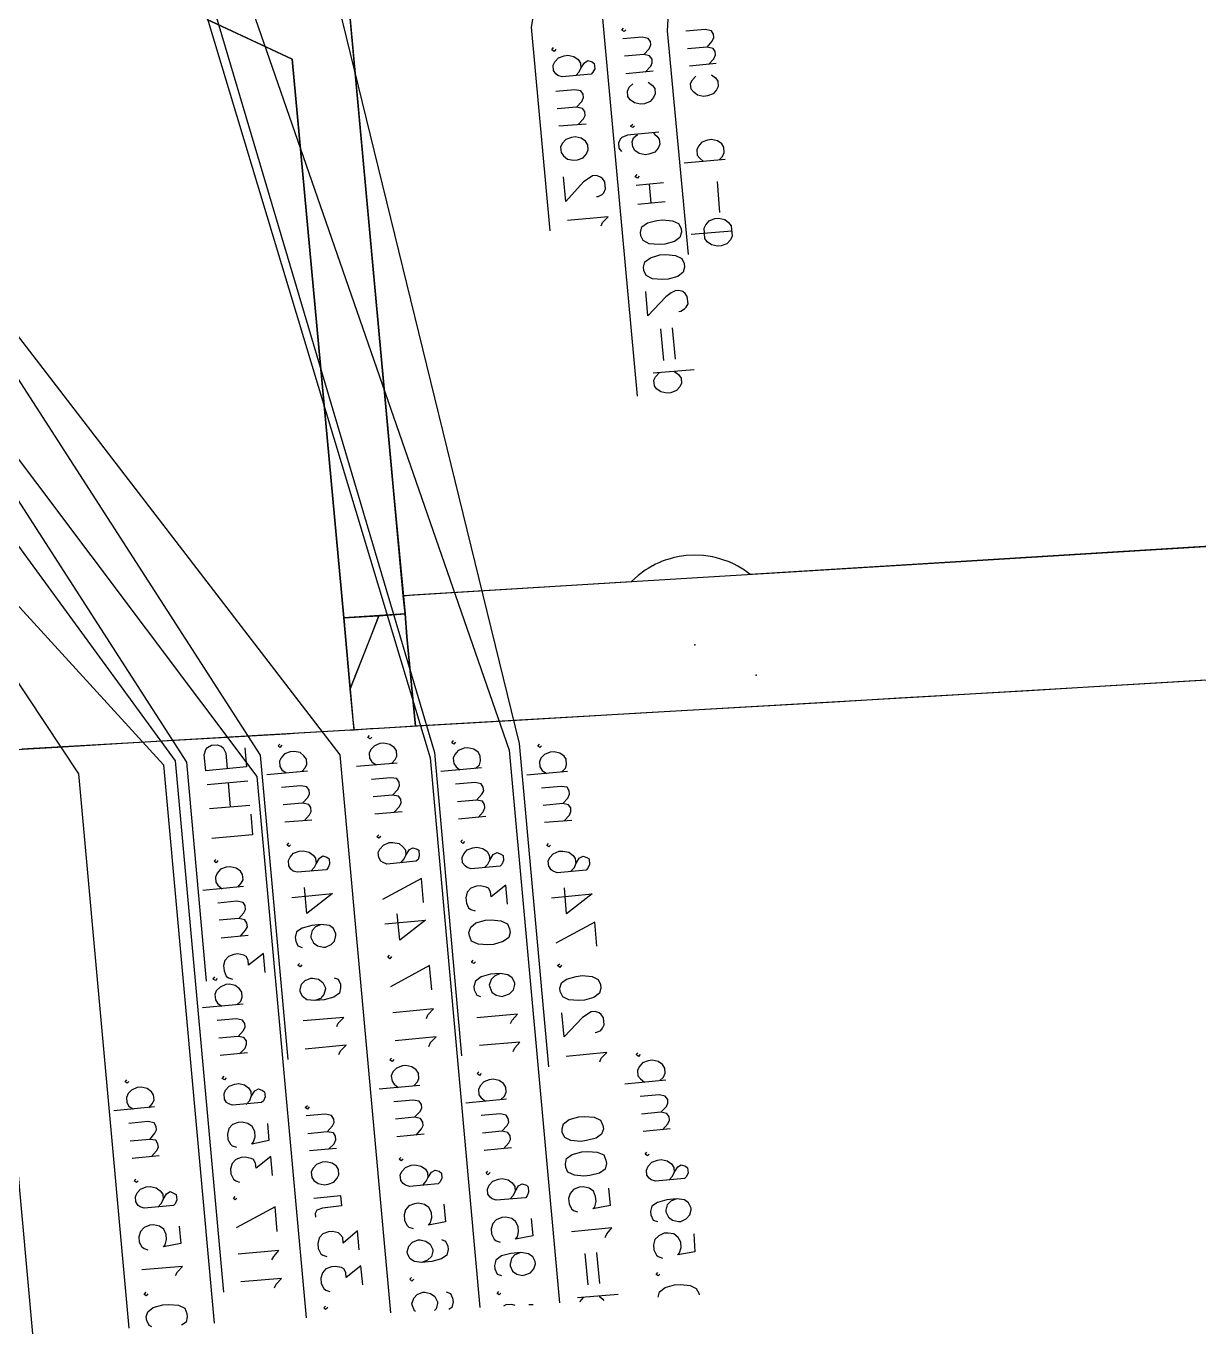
# Model space of a CAD drawing. Header units: metres. Extents: x 131 to 658, y 22 to 173.
# Drawn here: x 443.13 to 473.25, y 22.99 to 56.57 of the extents above; entities that cross this region are included whole.
import ezdxf

# ---------------------------------------------------------------- set-up
doc = ezdxf.new("R2010")
doc.units = ezdxf.units.M
for name, color, linetype in [('BOUNDARY', 7, 'Continuous'), ('ELECTR_CABLE', 7, 'Continuous'), ('ELECTR_CABLE_COMM', 7, 'Continuous'), ('GAS', 7, 'Continuous'), ('GRASS', 7, 'Continuous'), ('ROAD', 7, 'Continuous'), ('SEWER', 7, 'Continuous'), ('SIDEWALK_PATH', 7, 'Continuous'), ('TREE', 7, 'Continuous')]:
    doc.layers.add(name, color=color, linetype=linetype)

msp = doc.modelspace()

# ---------------------------------------------------------------- linework, layer by layer
at = {"layer": 'BOUNDARY'}
msp.add_lwpolyline([(473.865, 39.8), (470.547, 39.601), (468.883, 39.501), (465.554, 39.312), (463.889, 39.212), (460.571, 39.024), (458.907, 38.924), (455.578, 38.735), (453.913, 38.635), (450.584, 38.436), (448.931, 38.347), (445.602, 38.147), (443.937, 38.047), (440.608, 37.858)], dxfattribs=at)
at = {"layer": 'ELECTR_CABLE'}
for points in [[(447.998, 71.071), (447.521, 71.926), (447.521, 71.926), (455.788, 38.147), (455.788, 38.147), (456.543, 29.847)], [(443.893, 70.605), (443.371, 71.426), (453.502, 37.781), (454.782, 23.66)], [(445.946, 64.713), (445.424, 65.545), (445.424, 65.545), (453.613, 37.914), (453.613, 37.914), (454.313, 30.124)], [(439.854, 53.006), (439.077, 53.594), (451.183, 37.858), (452.486, 23.523)], [(435.126, 51.94), (434.383, 52.584), (444.47, 37.37), (445.767, 23.13)], [(442.672, 48.378), (441.94, 49.022), (441.94, 49.022), (449.141, 37.847), (449.141, 37.847), (449.852, 30.035)], [(440.098, 47.524), (439.332, 48.134), (439.332, 48.134), (446.955, 37.703), (446.955, 37.703), (448.198, 24.054)], [(442.683, 45.227), (441.951, 45.881), (441.951, 45.881), (447.244, 37.67), (447.244, 37.67), (447.754, 32.044)], [(442.794, 42.208), (441.962, 42.73), (446.656, 37.603), (447.956, 23.261)], [(440.497, 39.501), (439.765, 40.144), (442.051, 36.627), (443.292, 22.986)], [(452.004, 38.313), (451.96, 38.269), (451.96, 38.269), (451.905, 38.302), (451.905, 38.302), (451.949, 38.358)], [(448.742, 38.036), (448.786, 37.548), (448.786, 37.548), (447.743, 37.448), (447.743, 37.448), (447.699, 37.858), (447.699, 37.858), (447.743, 37.992), (447.743, 37.992), (447.788, 38.047), (447.788, 38.047), (447.888, 38.103), (447.888, 38.103), (448.032, 38.114), (448.032, 38.114), (448.132, 38.08), (448.132, 38.08), (448.187, 38.036), (448.187, 38.036), (448.254, 37.903), (448.254, 37.903), (448.287, 37.503)], [(449.696, 38.103), (449.641, 38.047), (449.641, 38.047), (449.596, 38.092), (449.596, 38.092), (449.641, 38.136)], [(452.515, 37.637), (452.604, 37.736), (452.604, 37.736), (452.648, 37.825), (452.648, 37.825), (452.637, 37.969), (452.637, 37.969), (452.581, 38.047), (452.581, 38.047), (452.471, 38.125), (452.471, 38.125), (452.315, 38.158), (452.315, 38.158), (452.215, 38.147), (452.215, 38.147), (452.071, 38.092), (452.071, 38.092), (451.982, 37.992), (451.982, 37.992), (451.938, 37.903), (451.938, 37.903), (451.949, 37.77), (451.949, 37.77), (452.004, 37.681), (452.004, 37.681), (452.115, 37.603)], [(454.157, 38.18), (454.113, 38.136), (454.113, 38.136), (454.057, 38.169), (454.057, 38.169), (454.102, 38.225)], [(454.668, 37.503), (454.768, 37.603), (454.768, 37.603), (454.801, 37.703), (454.801, 37.703), (454.79, 37.836), (454.79, 37.836), (454.734, 37.925), (454.734, 37.925), (454.623, 38.003), (454.623, 38.003), (454.468, 38.036), (454.468, 38.036), (454.379, 38.025), (454.379, 38.025), (454.224, 37.969), (454.224, 37.969), (454.135, 37.87), (454.135, 37.87), (454.091, 37.77), (454.091, 37.77), (454.113, 37.637), (454.113, 37.637), (454.168, 37.548), (454.168, 37.548), (454.268, 37.47)], [(456.365, 38.092), (456.321, 38.047), (456.321, 38.047), (456.266, 38.08), (456.266, 38.08), (456.31, 38.136)], [(450.207, 37.426), (450.296, 37.526), (450.296, 37.526), (450.34, 37.614), (450.34, 37.614), (450.329, 37.747), (450.329, 37.747), (450.262, 37.836), (450.262, 37.836), (450.162, 37.914), (450.162, 37.914), (450.007, 37.947), (450.007, 37.947), (449.907, 37.936), (449.907, 37.936), (449.763, 37.881), (449.763, 37.881), (449.674, 37.781), (449.674, 37.781), (449.63, 37.692), (449.63, 37.692), (449.641, 37.559), (449.641, 37.559), (449.696, 37.47), (449.696, 37.47), (449.807, 37.392)], [(452.659, 37.648), (451.616, 37.559)], [(456.876, 37.415), (456.976, 37.514), (456.976, 37.514), (457.009, 37.603), (457.009, 37.603), (456.998, 37.747), (456.998, 37.747), (456.943, 37.825), (456.943, 37.825), (456.832, 37.903), (456.832, 37.903), (456.687, 37.936), (456.687, 37.936), (456.587, 37.925), (456.587, 37.925), (456.443, 37.87), (456.443, 37.87), (456.343, 37.77), (456.343, 37.77), (456.31, 37.681), (456.31, 37.681), (456.321, 37.548), (456.321, 37.548), (456.377, 37.459), (456.377, 37.459), (456.488, 37.381)], [(450.351, 37.437), (449.308, 37.348)], [(454.823, 37.526), (453.78, 37.426)], [(457.031, 37.426), (455.988, 37.337)], [(447.777, 37.093), (448.82, 37.193)], [(448.376, 36.516), (448.32, 37.148)], [(450.229, 36.616), (450.362, 36.76), (450.362, 36.76), (450.406, 36.86), (450.406, 36.86), (450.395, 36.949), (450.395, 36.949), (450.34, 37.037), (450.34, 37.037), (450.185, 37.059), (450.185, 37.059), (449.685, 37.015)], [(452.537, 36.826), (452.67, 36.971), (452.67, 36.971), (452.715, 37.071), (452.715, 37.071), (452.704, 37.159), (452.704, 37.159), (452.648, 37.248), (452.648, 37.248), (452.493, 37.27), (452.493, 37.27), (451.993, 37.226)], [(454.69, 36.693), (454.834, 36.849), (454.834, 36.849), (454.879, 36.937), (454.879, 36.937), (454.867, 37.026), (454.867, 37.026), (454.812, 37.115), (454.812, 37.115), (454.657, 37.148), (454.657, 37.148), (454.157, 37.104)], [(456.909, 36.605), (457.042, 36.749), (457.042, 36.749), (457.087, 36.849), (457.087, 36.849), (457.076, 36.937), (457.076, 36.937), (457.02, 37.026), (457.02, 37.026), (456.865, 37.048), (456.865, 37.048), (456.365, 37.004)], [(450.273, 36.172), (450.406, 36.316), (450.406, 36.316), (450.451, 36.405), (450.451, 36.405), (450.44, 36.505), (450.44, 36.505), (450.384, 36.582), (450.384, 36.582), (450.229, 36.616), (450.229, 36.616), (449.73, 36.571)], [(452.581, 36.383), (452.715, 36.527), (452.715, 36.527), (452.759, 36.627), (452.759, 36.627), (452.748, 36.715), (452.748, 36.715), (452.692, 36.793), (452.692, 36.793), (452.537, 36.826), (452.537, 36.826), (452.038, 36.782)], [(454.734, 36.249), (454.867, 36.394), (454.867, 36.394), (454.912, 36.494), (454.912, 36.494), (454.901, 36.582), (454.901, 36.582), (454.845, 36.671), (454.845, 36.671), (454.69, 36.693), (454.69, 36.693), (454.202, 36.649)], [(448.875, 36.56), (447.832, 36.471)], [(448.897, 36.338), (448.942, 35.806), (448.942, 35.806), (447.899, 35.706)], [(452.781, 36.394), (452.082, 36.338)], [(456.943, 36.161), (457.087, 36.305), (457.087, 36.305), (457.12, 36.405), (457.12, 36.405), (457.12, 36.494), (457.12, 36.494), (457.053, 36.571), (457.053, 36.571), (456.909, 36.605), (456.909, 36.605), (456.41, 36.56)], [(450.462, 36.183), (449.774, 36.127)], [(454.934, 36.272), (454.235, 36.205)], [(457.142, 36.172), (456.443, 36.116)], [(452.237, 35.761), (452.182, 35.717), (452.182, 35.717), (452.138, 35.75), (452.138, 35.75), (452.182, 35.806)], [(452.748, 35.084), (452.837, 35.184), (452.837, 35.184), (452.881, 35.284), (452.881, 35.284), (452.97, 35.428), (452.97, 35.428), (453.059, 35.473), (453.059, 35.473), (453.17, 35.439), (453.17, 35.439), (453.214, 35.406), (453.214, 35.406), (453.225, 35.262), (453.225, 35.262), (453.192, 35.173), (453.192, 35.173), (453.147, 35.129), (453.147, 35.129), (452.393, 35.051), (452.393, 35.051), (452.293, 35.095), (452.293, 35.095), (452.237, 35.129), (452.237, 35.129), (452.182, 35.217), (452.182, 35.217), (452.171, 35.351), (452.171, 35.351), (452.215, 35.439), (452.215, 35.439), (452.304, 35.539), (452.304, 35.539), (452.448, 35.606), (452.448, 35.606), (452.548, 35.606), (452.548, 35.606), (452.704, 35.584), (452.704, 35.584), (452.803, 35.495), (452.803, 35.495), (452.87, 35.417), (452.87, 35.417), (452.881, 35.284)], [(454.39, 35.628), (454.346, 35.584), (454.346, 35.584), (454.29, 35.628), (454.29, 35.628), (454.335, 35.672)], [(449.918, 35.55), (449.874, 35.506), (449.874, 35.506), (449.829, 35.539), (449.829, 35.539), (449.874, 35.595)], [(450.44, 34.873), (450.529, 34.973), (450.529, 34.973), (450.573, 35.062), (450.573, 35.062), (450.662, 35.206), (450.662, 35.206), (450.751, 35.262), (450.751, 35.262), (450.85, 35.229), (450.85, 35.229), (450.906, 35.184), (450.906, 35.184), (450.917, 35.051), (450.917, 35.051), (450.884, 34.962), (450.884, 34.962), (450.839, 34.907), (450.839, 34.907), (450.085, 34.84), (450.085, 34.84), (449.985, 34.873), (449.985, 34.873), (449.929, 34.918), (449.929, 34.918), (449.874, 35.007), (449.874, 35.007), (449.863, 35.14), (449.863, 35.14), (449.907, 35.229), (449.907, 35.229), (449.996, 35.328), (449.996, 35.328), (450.14, 35.384), (450.14, 35.384), (450.24, 35.395), (450.24, 35.395), (450.395, 35.362), (450.395, 35.362), (450.495, 35.284), (450.495, 35.284), (450.562, 35.206), (450.562, 35.206), (450.573, 35.062)], [(454.901, 34.962), (454.989, 35.051), (454.989, 35.051), (455.034, 35.151), (455.034, 35.151), (455.123, 35.295), (455.123, 35.295), (455.222, 35.351), (455.222, 35.351), (455.322, 35.306), (455.322, 35.306), (455.378, 35.273), (455.378, 35.273), (455.389, 35.14), (455.389, 35.14), (455.345, 35.04), (455.345, 35.04), (455.3, 34.996), (455.3, 34.996), (454.557, 34.929), (454.557, 34.929), (454.457, 34.962), (454.457, 34.962), (454.401, 35.007), (454.401, 35.007), (454.335, 35.084), (454.335, 35.084), (454.324, 35.217), (454.324, 35.217), (454.368, 35.317), (454.368, 35.317), (454.457, 35.417), (454.457, 35.417), (454.601, 35.473), (454.601, 35.473), (454.701, 35.484), (454.701, 35.484), (454.856, 35.45), (454.856, 35.45), (454.967, 35.373), (454.967, 35.373), (455.023, 35.284), (455.023, 35.284), (455.034, 35.151)], [(456.598, 35.539), (456.554, 35.495), (456.554, 35.495), (456.499, 35.528), (456.499, 35.528), (456.543, 35.584)], [(457.109, 34.862), (457.209, 34.962), (457.209, 34.962), (457.242, 35.062), (457.242, 35.062), (457.331, 35.206), (457.331, 35.206), (457.431, 35.251), (457.431, 35.251), (457.531, 35.217), (457.531, 35.217), (457.586, 35.184), (457.586, 35.184), (457.597, 35.04), (457.597, 35.04), (457.553, 34.951), (457.553, 34.951), (457.508, 34.896), (457.508, 34.896), (456.765, 34.829), (456.765, 34.829), (456.665, 34.873), (456.665, 34.873), (456.61, 34.907), (456.61, 34.907), (456.554, 34.996), (456.554, 34.996), (456.532, 35.129), (456.532, 35.129), (456.576, 35.217), (456.576, 35.217), (456.665, 35.317), (456.665, 35.317), (456.82, 35.384), (456.82, 35.384), (456.909, 35.384), (456.909, 35.384), (457.065, 35.362), (457.065, 35.362), (457.176, 35.273), (457.176, 35.273), (457.231, 35.195), (457.231, 35.195), (457.242, 35.062)], [(448.054, 35.14), (448.01, 35.084), (448.01, 35.084), (447.954, 35.129), (447.954, 35.129), (447.998, 35.173)], [(448.564, 34.463), (448.653, 34.563), (448.653, 34.563), (448.698, 34.651), (448.698, 34.651), (448.687, 34.785), (448.687, 34.785), (448.631, 34.873), (448.631, 34.873), (448.52, 34.951), (448.52, 34.951), (448.365, 34.984), (448.365, 34.984), (448.265, 34.973), (448.265, 34.973), (448.121, 34.918), (448.121, 34.918), (448.032, 34.818), (448.032, 34.818), (447.987, 34.718), (447.987, 34.718), (447.998, 34.585), (447.998, 34.585), (448.054, 34.507), (448.054, 34.507), (448.165, 34.418)], [(453.336, 34.063), (453.281, 34.685), (453.281, 34.685), (452.282, 34.141)], [(448.709, 34.474), (447.666, 34.374)], [(449.952, 34.197), (450.995, 34.296), (450.995, 34.296), (450.34, 33.786), (450.34, 33.786), (450.273, 34.452)], [(455.489, 34.019), (455.444, 34.507), (455.444, 34.507), (455.067, 34.208), (455.067, 34.208), (455.056, 34.341), (455.056, 34.341), (455.001, 34.43), (455.001, 34.43), (454.945, 34.463), (454.945, 34.463), (454.79, 34.496), (454.79, 34.496), (454.69, 34.485), (454.69, 34.485), (454.546, 34.43), (454.546, 34.43), (454.457, 34.33), (454.457, 34.33), (454.424, 34.185), (454.424, 34.185), (454.435, 34.052), (454.435, 34.052), (454.49, 33.93), (454.49, 33.93), (454.546, 33.886), (454.546, 33.886), (454.657, 33.853)], [(456.621, 34.185), (457.664, 34.285), (457.664, 34.285), (457.009, 33.775), (457.009, 33.775), (456.954, 34.441)], [(448.587, 33.653), (448.72, 33.797), (448.72, 33.797), (448.764, 33.886), (448.764, 33.886), (448.753, 33.986), (448.753, 33.986), (448.698, 34.063), (448.698, 34.063), (448.542, 34.097), (448.542, 34.097), (448.054, 34.052)], [(448.631, 33.198), (448.764, 33.353), (448.764, 33.353), (448.809, 33.442), (448.809, 33.442), (448.797, 33.531), (448.797, 33.531), (448.742, 33.619), (448.742, 33.619), (448.587, 33.653), (448.587, 33.653), (448.087, 33.608)], [(452.337, 33.52), (453.38, 33.608), (453.38, 33.608), (452.726, 33.098), (452.726, 33.098), (452.659, 33.775)], [(455.555, 33.298), (455.522, 33.165), (455.522, 33.165), (455.378, 33.065), (455.378, 33.065), (455.134, 32.987), (455.134, 32.987), (454.978, 32.976), (454.978, 32.976), (454.734, 32.998), (454.734, 32.998), (454.568, 33.076), (454.568, 33.076), (454.512, 33.209), (454.512, 33.209), (454.501, 33.298), (454.501, 33.298), (454.546, 33.431), (454.546, 33.431), (454.679, 33.542), (454.679, 33.542), (454.923, 33.608), (454.923, 33.608), (455.078, 33.619), (455.078, 33.619), (455.322, 33.597), (455.322, 33.597), (455.489, 33.52), (455.489, 33.52), (455.544, 33.386), (455.544, 33.386), (455.555, 33.298)], [(450.706, 33.497), (450.562, 33.442), (450.562, 33.442), (450.473, 33.342), (450.473, 33.342), (450.44, 33.209), (450.44, 33.209), (450.44, 33.165), (450.44, 33.165), (450.506, 33.031), (450.506, 33.031), (450.606, 32.954), (450.606, 32.954), (450.762, 32.92), (450.762, 32.92), (450.817, 32.92), (450.817, 32.92), (450.961, 32.987), (450.961, 32.987), (451.05, 33.076), (451.05, 33.076), (451.083, 33.22), (451.083, 33.22), (451.083, 33.264), (451.083, 33.264), (451.017, 33.398), (451.017, 33.398), (450.917, 33.475), (450.917, 33.475), (450.706, 33.497), (450.706, 33.497), (450.462, 33.475), (450.462, 33.475), (450.218, 33.409), (450.218, 33.409), (450.074, 33.309), (450.074, 33.309), (450.04, 33.165), (450.04, 33.165), (450.051, 33.076), (450.051, 33.076), (450.107, 32.954), (450.107, 32.954), (450.218, 32.909)], [(457.786, 32.943), (457.73, 33.564), (457.73, 33.564), (456.732, 33.02)], [(448.831, 33.22), (448.132, 33.153)], [(449.264, 32.266), (449.219, 32.754), (449.219, 32.754), (448.842, 32.454), (448.842, 32.454), (448.831, 32.588), (448.831, 32.588), (448.775, 32.676), (448.775, 32.676), (448.72, 32.71), (448.72, 32.71), (448.564, 32.743), (448.564, 32.743), (448.465, 32.732), (448.465, 32.732), (448.32, 32.676), (448.32, 32.676), (448.232, 32.576), (448.232, 32.576), (448.198, 32.443), (448.198, 32.443), (448.209, 32.31), (448.209, 32.31), (448.265, 32.177), (448.265, 32.177), (448.32, 32.133), (448.32, 32.133), (448.431, 32.099)], [(452.515, 32.676), (452.471, 32.621), (452.471, 32.621), (452.415, 32.665), (452.415, 32.665), (452.459, 32.71)], [(454.668, 32.543), (454.623, 32.499), (454.623, 32.499), (454.568, 32.532), (454.568, 32.532), (454.612, 32.588)], [(450.207, 32.465), (450.162, 32.41), (450.162, 32.41), (450.107, 32.454), (450.107, 32.454), (450.151, 32.499)], [(453.547, 31.822), (453.491, 32.443), (453.491, 32.443), (452.482, 31.899)], [(455.3, 32.244), (455.156, 32.177), (455.156, 32.177), (455.067, 32.088), (455.067, 32.088), (455.023, 31.944), (455.023, 31.944), (455.034, 31.899), (455.034, 31.899), (455.089, 31.766), (455.089, 31.766), (455.2, 31.689), (455.2, 31.689), (455.356, 31.655), (455.356, 31.655), (455.4, 31.666), (455.4, 31.666), (455.544, 31.722), (455.544, 31.722), (455.644, 31.822), (455.644, 31.822), (455.677, 31.955), (455.677, 31.955), (455.677, 31.999), (455.677, 31.999), (455.611, 32.133), (455.611, 32.133), (455.5, 32.21), (455.5, 32.21), (455.3, 32.244), (455.3, 32.244), (455.056, 32.221), (455.056, 32.221), (454.812, 32.155), (454.812, 32.155), (454.668, 32.044), (454.668, 32.044), (454.623, 31.911), (454.623, 31.911), (454.634, 31.822), (454.634, 31.822), (454.701, 31.689), (454.701, 31.689), (454.801, 31.655)], [(456.876, 32.454), (456.832, 32.399), (456.832, 32.399), (456.776, 32.443), (456.776, 32.443), (456.832, 32.488)], [(448.032, 32.11), (447.987, 32.066), (447.987, 32.066), (447.932, 32.099), (447.932, 32.099), (447.976, 32.155)], [(448.542, 31.433), (448.642, 31.533), (448.642, 31.533), (448.675, 31.633), (448.675, 31.633), (448.664, 31.766), (448.664, 31.766), (448.609, 31.844), (448.609, 31.844), (448.498, 31.933), (448.498, 31.933), (448.354, 31.966), (448.354, 31.966), (448.254, 31.955), (448.254, 31.955), (448.109, 31.888), (448.109, 31.888), (448.01, 31.8), (448.01, 31.8), (447.976, 31.7), (447.976, 31.7), (447.987, 31.567), (447.987, 31.567), (448.043, 31.478), (448.043, 31.478), (448.154, 31.4)], [(451.039, 32.133), (451.139, 32.099), (451.139, 32.099), (451.205, 31.966), (451.205, 31.966), (451.205, 31.877), (451.205, 31.877), (451.172, 31.733), (451.172, 31.733), (451.028, 31.633), (451.028, 31.633), (450.784, 31.567), (450.784, 31.567), (450.54, 31.544), (450.54, 31.544), (450.34, 31.567), (450.34, 31.567), (450.229, 31.655), (450.229, 31.655), (450.162, 31.777), (450.162, 31.777), (450.162, 31.822), (450.162, 31.822), (450.196, 31.966), (450.196, 31.966), (450.296, 32.066), (450.296, 32.066), (450.44, 32.121), (450.44, 32.121), (450.484, 32.121), (450.484, 32.121), (450.64, 32.099), (450.64, 32.099), (450.751, 32.01), (450.751, 32.01), (450.806, 31.888), (450.806, 31.888), (450.817, 31.844), (450.817, 31.844), (450.773, 31.7), (450.773, 31.7), (450.684, 31.6), (450.684, 31.6), (450.54, 31.544)], [(457.886, 31.866), (457.852, 31.733), (457.852, 31.733), (457.708, 31.622), (457.708, 31.622), (457.464, 31.555), (457.464, 31.555), (457.309, 31.544), (457.309, 31.544), (457.065, 31.567), (457.065, 31.567), (456.909, 31.644), (456.909, 31.644), (456.843, 31.777), (456.843, 31.777), (456.832, 31.866), (456.832, 31.866), (456.876, 31.999), (456.876, 31.999), (457.009, 32.099), (457.009, 32.099), (457.253, 32.166), (457.253, 32.166), (457.409, 32.188), (457.409, 32.188), (457.664, 32.166), (457.664, 32.166), (457.819, 32.088), (457.819, 32.088), (457.875, 31.955), (457.875, 31.955), (457.886, 31.866)], [(448.698, 31.456), (447.655, 31.356)], [(453.414, 31.089), (453.447, 31.178), (453.447, 31.178), (453.591, 31.334), (453.591, 31.334), (452.548, 31.234)], [(457.741, 30.723), (457.786, 30.734), (457.786, 30.734), (457.886, 30.779), (457.886, 30.779), (457.93, 30.834), (457.93, 30.834), (457.975, 30.923), (457.975, 30.923), (457.952, 31.101), (457.952, 31.101), (457.897, 31.189), (457.897, 31.189), (457.841, 31.234), (457.841, 31.234), (457.741, 31.267), (457.741, 31.267), (457.642, 31.256), (457.642, 31.256), (457.542, 31.2), (457.542, 31.2), (457.409, 31.101), (457.409, 31.101), (456.943, 30.612), (456.943, 30.612), (456.887, 31.234)], [(448.576, 30.623), (448.709, 30.779), (448.709, 30.779), (448.753, 30.868), (448.753, 30.868), (448.742, 30.956), (448.742, 30.956), (448.687, 31.045), (448.687, 31.045), (448.531, 31.078), (448.531, 31.078), (448.032, 31.034)], [(451.106, 30.879), (451.139, 30.967), (451.139, 30.967), (451.283, 31.112), (451.283, 31.112), (450.24, 31.023)], [(455.567, 30.956), (455.611, 31.045), (455.611, 31.045), (455.744, 31.2), (455.744, 31.2), (454.701, 31.101)], [(448.609, 30.18), (448.753, 30.324), (448.753, 30.324), (448.786, 30.424), (448.786, 30.424), (448.786, 30.512), (448.786, 30.512), (448.72, 30.601), (448.72, 30.601), (448.576, 30.623), (448.576, 30.623), (448.076, 30.579)], [(453.469, 30.368), (453.514, 30.468), (453.514, 30.468), (453.658, 30.612), (453.658, 30.612), (452.604, 30.512)], [(451.161, 30.157), (451.205, 30.257), (451.205, 30.257), (451.35, 30.401), (451.35, 30.401), (450.296, 30.302)], [(455.633, 30.235), (455.677, 30.335), (455.677, 30.335), (455.811, 30.479), (455.811, 30.479), (454.768, 30.39)], [(448.809, 30.202), (448.109, 30.135)], [(452.57, 30.035), (452.526, 29.98), (452.526, 29.98), (452.471, 30.024), (452.471, 30.024), (452.515, 30.069)], [(457.864, 29.969), (457.897, 30.069), (457.897, 30.069), (458.041, 30.213), (458.041, 30.213), (456.998, 30.113)], [(458.896, 30.157), (458.851, 30.113), (458.851, 30.113), (458.796, 30.157), (458.796, 30.157), (458.84, 30.202)], [(459.406, 29.492), (459.495, 29.58), (459.495, 29.58), (459.539, 29.68), (459.539, 29.68), (459.528, 29.813), (459.528, 29.813), (459.473, 29.902), (459.473, 29.902), (459.362, 29.98), (459.362, 29.98), (459.206, 30.013), (459.206, 30.013), (459.106, 30.002), (459.106, 30.002), (458.962, 29.946), (458.962, 29.946), (458.873, 29.847), (458.873, 29.847), (458.829, 29.747), (458.829, 29.747), (458.84, 29.614), (458.84, 29.614), (458.907, 29.536), (458.907, 29.536), (459.006, 29.447)], [(448.265, 29.558), (448.22, 29.514), (448.22, 29.514), (448.165, 29.547), (448.165, 29.547), (448.209, 29.602)], [(453.081, 29.358), (453.181, 29.458), (453.181, 29.458), (453.214, 29.547), (453.214, 29.547), (453.203, 29.68), (453.203, 29.68), (453.147, 29.769), (453.147, 29.769), (453.036, 29.847), (453.036, 29.847), (452.881, 29.88), (452.881, 29.88), (452.792, 29.869), (452.792, 29.869), (452.637, 29.813), (452.637, 29.813), (452.548, 29.713), (452.548, 29.713), (452.504, 29.614), (452.504, 29.614), (452.526, 29.48), (452.526, 29.48), (452.581, 29.403), (452.581, 29.403), (452.681, 29.314)], [(454.812, 29.669), (454.768, 29.625), (454.768, 29.625), (454.712, 29.669), (454.712, 29.669), (454.756, 29.713)], [(445.768, 29.469), (445.724, 29.425), (445.724, 29.425), (445.668, 29.458), (445.668, 29.458), (445.713, 29.514)], [(446.279, 28.792), (446.367, 28.892), (446.367, 28.892), (446.412, 28.992), (446.412, 28.992), (446.401, 29.125), (446.401, 29.125), (446.345, 29.203), (446.345, 29.203), (446.234, 29.292), (446.234, 29.292), (446.079, 29.325), (446.079, 29.325), (445.979, 29.314), (445.979, 29.314), (445.835, 29.247), (445.835, 29.247), (445.746, 29.159), (445.746, 29.159), (445.701, 29.059), (445.701, 29.059), (445.713, 28.926), (445.713, 28.926), (445.768, 28.837), (445.768, 28.837), (445.879, 28.759)], [(448.775, 28.881), (448.875, 28.981), (448.875, 28.981), (448.908, 29.081), (448.908, 29.081), (448.997, 29.225), (448.997, 29.225), (449.097, 29.281), (449.097, 29.281), (449.197, 29.236), (449.197, 29.236), (449.252, 29.203), (449.252, 29.203), (449.264, 29.07), (449.264, 29.07), (449.219, 28.97), (449.219, 28.97), (449.175, 28.926), (449.175, 28.926), (448.431, 28.859), (448.431, 28.859), (448.331, 28.892), (448.331, 28.892), (448.276, 28.926), (448.276, 28.926), (448.22, 29.014), (448.22, 29.014), (448.209, 29.147), (448.209, 29.147), (448.243, 29.247), (448.243, 29.247), (448.343, 29.347), (448.343, 29.347), (448.487, 29.403), (448.487, 29.403), (448.587, 29.414), (448.587, 29.414), (448.731, 29.381), (448.731, 29.381), (448.842, 29.303), (448.842, 29.303), (448.897, 29.214), (448.897, 29.214), (448.908, 29.081)], [(453.236, 29.369), (452.193, 29.27)], [(455.322, 29.003), (455.411, 29.092), (455.411, 29.092), (455.456, 29.192), (455.456, 29.192), (455.444, 29.325), (455.444, 29.325), (455.389, 29.414), (455.389, 29.414), (455.278, 29.492), (455.278, 29.492), (455.123, 29.525), (455.123, 29.525), (455.023, 29.514), (455.023, 29.514), (454.879, 29.458), (454.879, 29.458), (454.79, 29.358), (454.79, 29.358), (454.745, 29.258), (454.745, 29.258), (454.756, 29.125), (454.756, 29.125), (454.812, 29.048), (454.812, 29.048), (454.923, 28.959)], [(459.561, 29.503), (458.507, 29.403)], [(453.103, 28.548), (453.247, 28.693), (453.247, 28.693), (453.292, 28.792), (453.292, 28.792), (453.281, 28.881), (453.281, 28.881), (453.225, 28.959), (453.225, 28.959), (453.07, 28.992), (453.07, 28.992), (452.57, 28.948)], [(455.467, 29.014), (454.424, 28.914)], [(459.428, 28.681), (459.572, 28.826), (459.572, 28.826), (459.606, 28.914), (459.606, 28.914), (459.606, 29.003), (459.606, 29.003), (459.539, 29.092), (459.539, 29.092), (459.395, 29.125), (459.395, 29.125), (458.896, 29.081)], [(446.423, 28.815), (445.38, 28.715)], [(455.345, 28.193), (455.478, 28.337), (455.478, 28.337), (455.522, 28.426), (455.522, 28.426), (455.511, 28.515), (455.511, 28.515), (455.456, 28.604), (455.456, 28.604), (455.3, 28.637), (455.3, 28.637), (454.812, 28.593)], [(459.473, 28.226), (459.606, 28.382), (459.606, 28.382), (459.65, 28.471), (459.65, 28.471), (459.639, 28.559), (459.639, 28.559), (459.584, 28.648), (459.584, 28.648), (459.428, 28.681), (459.428, 28.681), (458.929, 28.626)], [(446.301, 27.982), (446.434, 28.138), (446.434, 28.138), (446.478, 28.226), (446.478, 28.226), (446.467, 28.315), (446.467, 28.315), (446.412, 28.404), (446.412, 28.404), (446.256, 28.437), (446.256, 28.437), (445.768, 28.393)], [(449.33, 28.393), (449.363, 27.949), (449.363, 27.949), (448.92, 27.86), (448.92, 27.86), (448.964, 27.916), (448.964, 27.916), (449.008, 28.049), (449.008, 28.049), (448.997, 28.182), (448.997, 28.182), (448.931, 28.315), (448.931, 28.315), (448.82, 28.393), (448.82, 28.393), (448.675, 28.426), (448.675, 28.426), (448.576, 28.415), (448.576, 28.415), (448.431, 28.36), (448.431, 28.36), (448.331, 28.26), (448.331, 28.26), (448.298, 28.116), (448.298, 28.116), (448.309, 27.982), (448.309, 27.982), (448.376, 27.86), (448.376, 27.86), (448.42, 27.816), (448.42, 27.816), (448.531, 27.783)], [(453.147, 28.093), (453.281, 28.249), (453.281, 28.249), (453.325, 28.337), (453.325, 28.337), (453.314, 28.426), (453.314, 28.426), (453.258, 28.515), (453.258, 28.515), (453.103, 28.548), (453.103, 28.548), (452.615, 28.504)], [(459.672, 28.249), (458.973, 28.182)], [(446.345, 27.538), (446.478, 27.683), (446.478, 27.683), (446.523, 27.783), (446.523, 27.783), (446.512, 27.871), (446.512, 27.871), (446.456, 27.96), (446.456, 27.96), (446.301, 27.982), (446.301, 27.982), (445.801, 27.938)], [(453.347, 28.116), (452.648, 28.049)], [(455.389, 27.738), (455.522, 27.894), (455.522, 27.894), (455.567, 27.982), (455.567, 27.982), (455.555, 28.071), (455.555, 28.071), (455.5, 28.16), (455.5, 28.16), (455.345, 28.193), (455.345, 28.193), (454.845, 28.138)], [(446.545, 27.561), (445.846, 27.494)], [(455.589, 27.76), (454.89, 27.694)], [(459.129, 27.605), (459.084, 27.561), (459.084, 27.561), (459.029, 27.605), (459.029, 27.605), (459.073, 27.649)], [(449.452, 27.05), (449.408, 27.538), (449.408, 27.538), (449.031, 27.239), (449.031, 27.239), (449.019, 27.372), (449.019, 27.372), (448.964, 27.461), (448.964, 27.461), (448.908, 27.494), (448.908, 27.494), (448.753, 27.527), (448.753, 27.527), (448.653, 27.516), (448.653, 27.516), (448.509, 27.461), (448.509, 27.461), (448.42, 27.361), (448.42, 27.361), (448.376, 27.228), (448.376, 27.228), (448.387, 27.095), (448.387, 27.095), (448.453, 26.961), (448.453, 26.961), (448.509, 26.917), (448.509, 26.917), (448.609, 26.884)], [(452.803, 27.483), (452.759, 27.428), (452.759, 27.428), (452.704, 27.472), (452.704, 27.472), (452.748, 27.516)], [(453.314, 26.806), (453.403, 26.906), (453.403, 26.906), (453.447, 26.995), (453.447, 26.995), (453.536, 27.139), (453.536, 27.139), (453.636, 27.194), (453.636, 27.194), (453.736, 27.161), (453.736, 27.161), (453.791, 27.117), (453.791, 27.117), (453.802, 26.984), (453.802, 26.984), (453.758, 26.895), (453.758, 26.895), (453.713, 26.839), (453.713, 26.839), (452.97, 26.773), (452.97, 26.773), (452.87, 26.806), (452.87, 26.806), (452.814, 26.85), (452.814, 26.85), (452.748, 26.928), (452.748, 26.928), (452.737, 27.072), (452.737, 27.072), (452.781, 27.161), (452.781, 27.161), (452.87, 27.261), (452.87, 27.261), (453.014, 27.317), (453.014, 27.317), (453.114, 27.328), (453.114, 27.328), (453.269, 27.294), (453.269, 27.294), (453.38, 27.217), (453.38, 27.217), (453.436, 27.128), (453.436, 27.128), (453.447, 26.995)], [(459.639, 26.939), (459.728, 27.039), (459.728, 27.039), (459.772, 27.128), (459.772, 27.128), (459.861, 27.272), (459.861, 27.272), (459.95, 27.328), (459.95, 27.328), (460.061, 27.294), (460.061, 27.294), (460.116, 27.25), (460.116, 27.25), (460.127, 27.117), (460.127, 27.117), (460.083, 27.017), (460.083, 27.017), (460.038, 26.973), (460.038, 26.973), (459.295, 26.906), (459.295, 26.906), (459.184, 26.939), (459.184, 26.939), (459.129, 26.984), (459.129, 26.984), (459.073, 27.061), (459.073, 27.061), (459.062, 27.194), (459.062, 27.194), (459.106, 27.294), (459.106, 27.294), (459.195, 27.394), (459.195, 27.394), (459.339, 27.45), (459.339, 27.45), (459.439, 27.461), (459.439, 27.461), (459.595, 27.428), (459.595, 27.428), (459.706, 27.35), (459.706, 27.35), (459.761, 27.261), (459.761, 27.261), (459.772, 27.128)], [(446.001, 26.917), (445.957, 26.873), (445.957, 26.873), (445.901, 26.917), (445.901, 26.917), (445.946, 26.961)], [(455.045, 27.128), (454.989, 27.072), (454.989, 27.072), (454.945, 27.117), (454.945, 27.117), (454.989, 27.161)], [(455.555, 26.451), (455.644, 26.551), (455.644, 26.551), (455.689, 26.64), (455.689, 26.64), (455.777, 26.784), (455.777, 26.784), (455.866, 26.839), (455.866, 26.839), (455.977, 26.806), (455.977, 26.806), (456.021, 26.762), (456.021, 26.762), (456.033, 26.629), (456.033, 26.629), (455.999, 26.529), (455.999, 26.529), (455.955, 26.484), (455.955, 26.484), (455.2, 26.418), (455.2, 26.418), (455.1, 26.451), (455.1, 26.451), (455.045, 26.495), (455.045, 26.495), (454.989, 26.573), (454.989, 26.573), (454.978, 26.706), (454.978, 26.706), (455.023, 26.806), (455.023, 26.806), (455.112, 26.906), (455.112, 26.906), (455.256, 26.961), (455.256, 26.961), (455.356, 26.973), (455.356, 26.973), (455.511, 26.939), (455.511, 26.939), (455.611, 26.862), (455.611, 26.862), (455.677, 26.773), (455.677, 26.773), (455.689, 26.64)], [(446.512, 26.24), (446.6, 26.34), (446.6, 26.34), (446.645, 26.44), (446.645, 26.44), (446.733, 26.584), (446.733, 26.584), (446.822, 26.64), (446.822, 26.64), (446.933, 26.595), (446.933, 26.595), (446.978, 26.562), (446.978, 26.562), (447, 26.429), (447, 26.429), (446.955, 26.329), (446.955, 26.329), (446.911, 26.285), (446.911, 26.285), (446.156, 26.218), (446.156, 26.218), (446.057, 26.251), (446.057, 26.251), (446.001, 26.285), (446.001, 26.285), (445.946, 26.373), (445.946, 26.373), (445.935, 26.506), (445.935, 26.506), (445.979, 26.606), (445.979, 26.606), (446.068, 26.706), (446.068, 26.706), (446.212, 26.762), (446.212, 26.762), (446.312, 26.773), (446.312, 26.773), (446.467, 26.74), (446.467, 26.74), (446.567, 26.662), (446.567, 26.662), (446.634, 26.573), (446.634, 26.573), (446.645, 26.44)], [(448.542, 26.473), (448.498, 26.429), (448.498, 26.429), (448.453, 26.462), (448.453, 26.462), (448.498, 26.518)], [(449.574, 25.619), (449.519, 26.251), (449.519, 26.251), (448.52, 25.708)], [(453.858, 26.318), (453.902, 25.863), (453.902, 25.863), (453.458, 25.774), (453.458, 25.774), (453.502, 25.83), (453.502, 25.83), (453.547, 25.963), (453.547, 25.963), (453.536, 26.107), (453.536, 26.107), (453.469, 26.229), (453.469, 26.229), (453.358, 26.307), (453.358, 26.307), (453.203, 26.34), (453.203, 26.34), (453.103, 26.329), (453.103, 26.329), (452.959, 26.273), (452.959, 26.273), (452.87, 26.174), (452.87, 26.174), (452.837, 26.04), (452.837, 26.04), (452.848, 25.907), (452.848, 25.907), (452.903, 25.774), (452.903, 25.774), (452.959, 25.73), (452.959, 25.73), (453.07, 25.696)], [(459.828, 26.451), (459.683, 26.396), (459.683, 26.396), (459.595, 26.296), (459.595, 26.296), (459.561, 26.162), (459.561, 26.162), (459.561, 26.118), (459.561, 26.118), (459.628, 25.985), (459.628, 25.985), (459.728, 25.907), (459.728, 25.907), (459.883, 25.874), (459.883, 25.874), (459.939, 25.874), (459.939, 25.874), (460.083, 25.941), (460.083, 25.941), (460.172, 26.04), (460.172, 26.04), (460.205, 26.174), (460.205, 26.174), (460.205, 26.218), (460.205, 26.218), (460.138, 26.351), (460.138, 26.351), (460.038, 26.429), (460.038, 26.429), (459.828, 26.451), (459.828, 26.451), (459.584, 26.429), (459.584, 26.429), (459.339, 26.362), (459.339, 26.362), (459.195, 26.262), (459.195, 26.262), (459.162, 26.129), (459.162, 26.129), (459.173, 26.04), (459.173, 26.04), (459.228, 25.907), (459.228, 25.907), (459.339, 25.874)], [(456.099, 25.952), (456.144, 25.508), (456.144, 25.508), (455.7, 25.419), (455.7, 25.419), (455.744, 25.474), (455.744, 25.474), (455.777, 25.608), (455.777, 25.608), (455.766, 25.741), (455.766, 25.741), (455.7, 25.874), (455.7, 25.874), (455.6, 25.952), (455.6, 25.952), (455.444, 25.985), (455.444, 25.985), (455.345, 25.974), (455.345, 25.974), (455.2, 25.918), (455.2, 25.918), (455.112, 25.818), (455.112, 25.818), (455.067, 25.685), (455.067, 25.685), (455.078, 25.552), (455.078, 25.552), (455.145, 25.419), (455.145, 25.419), (455.2, 25.375), (455.2, 25.375), (455.3, 25.341)], [(447.055, 25.752), (447.1, 25.308), (447.1, 25.308), (446.656, 25.219), (446.656, 25.219), (446.7, 25.275), (446.7, 25.275), (446.733, 25.408), (446.733, 25.408), (446.722, 25.541), (446.722, 25.541), (446.667, 25.674), (446.667, 25.674), (446.556, 25.752), (446.556, 25.752), (446.401, 25.785), (446.401, 25.785), (446.301, 25.774), (446.301, 25.774), (446.156, 25.719), (446.156, 25.719), (446.068, 25.619), (446.068, 25.619), (446.023, 25.474), (446.023, 25.474), (446.034, 25.341), (446.034, 25.341), (446.101, 25.219), (446.101, 25.219), (446.156, 25.175), (446.156, 25.175), (446.256, 25.142)], [(460.272, 25.552), (460.305, 25.097), (460.305, 25.097), (459.861, 25.02), (459.861, 25.02), (459.905, 25.064), (459.905, 25.064), (459.95, 25.208), (459.95, 25.208), (459.939, 25.341), (459.939, 25.341), (459.872, 25.463), (459.872, 25.463), (459.761, 25.552), (459.761, 25.552), (459.617, 25.574), (459.617, 25.574), (459.517, 25.574), (459.517, 25.574), (459.373, 25.508), (459.373, 25.508), (459.273, 25.408), (459.273, 25.408), (459.24, 25.275), (459.24, 25.275), (459.251, 25.142), (459.251, 25.142), (459.317, 25.008), (459.317, 25.008), (459.362, 24.975), (459.362, 24.975), (459.473, 24.931)], [(453.791, 25.408), (453.902, 25.364), (453.902, 25.364), (453.957, 25.241), (453.957, 25.241), (453.969, 25.153), (453.969, 25.153), (453.935, 25.008), (453.935, 25.008), (453.791, 24.909), (453.791, 24.909), (453.547, 24.842), (453.547, 24.842), (453.292, 24.82), (453.292, 24.82), (453.092, 24.842), (453.092, 24.842), (452.981, 24.92), (452.981, 24.92), (452.925, 25.053), (452.925, 25.053), (452.914, 25.097), (452.914, 25.097), (452.959, 25.241), (452.959, 25.241), (453.048, 25.341), (453.048, 25.341), (453.192, 25.397), (453.192, 25.397), (453.247, 25.397), (453.247, 25.397), (453.392, 25.364), (453.392, 25.364), (453.502, 25.286), (453.502, 25.286), (453.569, 25.153), (453.569, 25.153), (453.569, 25.108), (453.569, 25.108), (453.536, 24.975), (453.536, 24.975), (453.436, 24.875), (453.436, 24.875), (453.292, 24.82)], [(449.441, 24.886), (449.485, 24.975), (449.485, 24.975), (449.619, 25.13), (449.619, 25.13), (448.576, 25.031)], [(455.833, 25.075), (455.677, 25.02), (455.677, 25.02), (455.589, 24.92), (455.589, 24.92), (455.555, 24.775), (455.555, 24.775), (455.555, 24.731), (455.555, 24.731), (455.622, 24.598), (455.622, 24.598), (455.733, 24.52), (455.733, 24.52), (455.877, 24.487), (455.877, 24.487), (455.933, 24.498), (455.933, 24.498), (456.077, 24.553), (456.077, 24.553), (456.166, 24.653), (456.166, 24.653), (456.21, 24.786), (456.21, 24.786), (456.199, 24.842), (456.199, 24.842), (456.144, 24.964), (456.144, 24.964), (456.033, 25.042), (456.033, 25.042), (455.833, 25.075), (455.833, 25.075), (455.578, 25.053), (455.578, 25.053), (455.333, 24.986), (455.333, 24.986), (455.189, 24.875), (455.189, 24.875), (455.156, 24.742), (455.156, 24.742), (455.167, 24.653), (455.167, 24.653), (455.222, 24.52), (455.222, 24.52), (455.333, 24.487)], [(446.967, 24.487), (447.011, 24.576), (447.011, 24.576), (447.144, 24.72), (447.144, 24.72), (446.101, 24.631)], [(459.406, 24.52), (459.362, 24.476), (459.362, 24.476), (459.306, 24.509), (459.306, 24.509), (459.351, 24.565)], [(449.508, 24.165), (449.552, 24.265), (449.552, 24.265), (449.685, 24.409), (449.685, 24.409), (448.642, 24.32)], [(453.081, 24.387), (453.036, 24.343), (453.036, 24.343), (452.981, 24.387), (452.981, 24.387), (453.025, 24.431)], [(459.362, 23.926), (459.362, 23.932), (459.395, 24.065), (459.539, 24.176), (459.783, 24.243), (459.939, 24.254), (460.183, 24.232), (460.338, 24.154), (460.405, 24.032), (460.41, 23.987)], [(446.256, 24.01), (446.212, 23.965), (446.212, 23.965), (446.156, 23.999), (446.156, 23.999), (446.212, 24.054)], [(453.126, 23.561), (453.103, 23.577), (453.048, 23.71), (453.036, 23.754), (453.081, 23.899), (453.17, 23.999), (453.314, 24.054), (453.369, 24.054), (453.514, 24.021), (453.625, 23.943), (453.691, 23.81), (453.691, 23.766), (453.658, 23.632), (453.616, 23.59)], [(453.913, 24.065), (454.024, 24.021), (454.08, 23.899), (454.091, 23.81), (454.057, 23.666), (453.98, 23.612)], [(455.322, 24.032), (455.278, 23.988), (455.278, 23.988), (455.222, 24.021), (455.222, 24.021), (455.267, 24.076)], [(446.358, 23.165), (446.29, 23.2), (446.223, 23.333), (446.212, 23.422), (446.256, 23.555), (446.389, 23.666), (446.634, 23.732), (446.789, 23.743), (447.044, 23.721), (447.2, 23.644), (447.255, 23.51), (447.266, 23.422)], [(455.686, 23.715), (455.6, 23.743), (455.444, 23.732), (455.388, 23.697)], [(456.041, 23.736), (456.055, 23.743), (456.144, 23.743), (456.147, 23.742)], [(447.266, 23.422), (447.233, 23.288), (447.121, 23.211)]]:
    msp.add_lwpolyline(points, dxfattribs=at)
at = {"layer": 'ELECTR_CABLE_COMM'}
for points in [[(458.385, 68.208), (458.285, 69.185), (458.285, 69.185), (456.099, 56.545), (456.099, 56.545), (456.576, 51.319)], [(456.732, 55.979), (456.687, 55.924), (456.687, 55.924), (456.632, 55.968), (456.632, 55.968), (456.676, 56.024)], [(457.242, 55.303), (457.331, 55.402), (457.331, 55.402), (457.375, 55.491), (457.375, 55.491), (457.464, 55.635), (457.464, 55.635), (457.553, 55.691), (457.553, 55.691), (457.664, 55.658), (457.664, 55.658), (457.719, 55.613), (457.719, 55.613), (457.73, 55.48), (457.73, 55.48), (457.686, 55.391), (457.686, 55.391), (457.642, 55.336), (457.642, 55.336), (456.898, 55.269), (456.898, 55.269), (456.787, 55.303), (456.787, 55.303), (456.732, 55.347), (456.732, 55.347), (456.676, 55.436), (456.676, 55.436), (456.665, 55.569), (456.665, 55.569), (456.709, 55.658), (456.709, 55.658), (456.798, 55.758), (456.798, 55.758), (456.943, 55.813), (456.943, 55.813), (457.042, 55.824), (457.042, 55.824), (457.198, 55.791), (457.198, 55.791), (457.309, 55.713), (457.309, 55.713), (457.364, 55.624), (457.364, 55.624), (457.375, 55.491)], [(457.264, 54.493), (457.397, 54.637), (457.397, 54.637), (457.442, 54.737), (457.442, 54.737), (457.431, 54.825), (457.431, 54.825), (457.375, 54.914), (457.375, 54.914), (457.22, 54.936), (457.22, 54.936), (456.732, 54.892)], [(457.309, 54.049), (457.442, 54.193), (457.442, 54.193), (457.486, 54.282), (457.486, 54.282), (457.475, 54.382), (457.475, 54.382), (457.42, 54.459), (457.42, 54.459), (457.264, 54.493), (457.264, 54.493), (456.765, 54.448)], [(457.508, 54.06), (456.809, 54.004)], [(457.564, 53.394), (457.553, 53.527), (457.553, 53.527), (457.497, 53.616), (457.497, 53.616), (457.386, 53.694), (457.386, 53.694), (457.231, 53.727), (457.231, 53.727), (457.131, 53.716), (457.131, 53.716), (456.987, 53.66), (456.987, 53.66), (456.898, 53.56), (456.898, 53.56), (456.854, 53.461), (456.854, 53.461), (456.865, 53.327), (456.865, 53.327), (456.931, 53.239), (456.931, 53.239), (457.031, 53.161), (457.031, 53.161), (457.187, 53.128), (457.187, 53.128), (457.287, 53.139), (457.287, 53.139), (457.431, 53.194), (457.431, 53.194), (457.52, 53.294), (457.52, 53.294), (457.564, 53.394)], [(457.775, 52.195), (457.819, 52.195), (457.819, 52.195), (457.919, 52.251), (457.919, 52.251), (457.963, 52.295), (457.963, 52.295), (458.008, 52.395), (458.008, 52.395), (457.986, 52.573), (457.986, 52.573), (457.93, 52.662), (457.93, 52.662), (457.875, 52.695), (457.875, 52.695), (457.775, 52.739), (457.775, 52.739), (457.675, 52.728), (457.675, 52.728), (457.586, 52.673), (457.586, 52.673), (457.442, 52.573), (457.442, 52.573), (456.987, 52.073), (456.987, 52.073), (456.931, 52.706)], [(457.897, 51.441), (457.93, 51.53), (457.93, 51.53), (458.074, 51.674), (458.074, 51.674), (457.031, 51.585)]]:
    msp.add_lwpolyline(points, dxfattribs=at)
at = {"layer": 'GAS'}
for points in [[(460.405, 70.727), (460.327, 71.704), (460.327, 71.704), (457.808, 58.077), (457.808, 58.077), (458.818, 47.069)], [(460.627, 70.283), (460.416, 71.249), (460.416, 71.249), (459.595, 56.457), (459.595, 56.457), (460.127, 50.709)], [(458.529, 56.479), (458.485, 56.434), (458.485, 56.434), (458.429, 56.468), (458.429, 56.468), (458.474, 56.523)], [(460.616, 56.035), (460.749, 56.19), (460.749, 56.19), (460.793, 56.279), (460.793, 56.279), (460.782, 56.368), (460.782, 56.368), (460.726, 56.457), (460.726, 56.457), (460.571, 56.49), (460.571, 56.49), (460.072, 56.446)], [(458.995, 55.846), (459.129, 55.991), (459.129, 55.991), (459.173, 56.09), (459.173, 56.09), (459.162, 56.179), (459.162, 56.179), (459.106, 56.257), (459.106, 56.257), (458.951, 56.29), (458.951, 56.29), (458.452, 56.246)], [(459.029, 55.391), (459.173, 55.547), (459.173, 55.547), (459.206, 55.635), (459.206, 55.635), (459.206, 55.724), (459.206, 55.724), (459.14, 55.813), (459.14, 55.813), (458.995, 55.846), (458.995, 55.846), (458.496, 55.802)], [(460.649, 55.591), (460.793, 55.735), (460.793, 55.735), (460.837, 55.835), (460.837, 55.835), (460.826, 55.924), (460.826, 55.924), (460.771, 56.002), (460.771, 56.002), (460.616, 56.035), (460.616, 56.035), (460.116, 55.991)], [(460.849, 55.613), (460.161, 55.547)], [(459.228, 55.414), (458.529, 55.347)], [(459.106, 55.136), (459.217, 55.047), (459.217, 55.047), (459.273, 54.97), (459.273, 54.97), (459.284, 54.837), (459.284, 54.837), (459.24, 54.737), (459.24, 54.737), (459.151, 54.637), (459.151, 54.637), (459.006, 54.581), (459.006, 54.581), (458.907, 54.57), (458.907, 54.57), (458.751, 54.603), (458.751, 54.603), (458.64, 54.681), (458.64, 54.681), (458.585, 54.77), (458.585, 54.77), (458.574, 54.903), (458.574, 54.903), (458.618, 55.003), (458.618, 55.003), (458.707, 55.092)], [(460.726, 55.325), (460.837, 55.247), (460.837, 55.247), (460.893, 55.158), (460.893, 55.158), (460.904, 55.025), (460.904, 55.025), (460.86, 54.936), (460.86, 54.936), (460.771, 54.837), (460.771, 54.837), (460.627, 54.781), (460.627, 54.781), (460.527, 54.77), (460.527, 54.77), (460.371, 54.803), (460.371, 54.803), (460.272, 54.881), (460.272, 54.881), (460.205, 54.959), (460.205, 54.959), (460.194, 55.103), (460.194, 55.103), (460.238, 55.192), (460.238, 55.192), (460.327, 55.291)], [(459.373, 53.849), (458.574, 53.771), (458.574, 53.771), (458.429, 53.716), (458.429, 53.716), (458.385, 53.671), (458.385, 53.671), (458.341, 53.571), (458.341, 53.571), (458.352, 53.438), (458.352, 53.438), (458.418, 53.35)], [(458.751, 54.015), (458.707, 53.971), (458.707, 53.971), (458.651, 54.004), (458.651, 54.004), (458.707, 54.06)], [(459.228, 53.838), (459.273, 53.793), (459.273, 53.793), (459.328, 53.749), (459.328, 53.749), (459.384, 53.671), (459.384, 53.671), (459.406, 53.538), (459.406, 53.538), (459.362, 53.438), (459.362, 53.438), (459.273, 53.338), (459.273, 53.338), (459.117, 53.283), (459.117, 53.283), (459.029, 53.272), (459.029, 53.272), (458.873, 53.305), (458.873, 53.305), (458.762, 53.383), (458.762, 53.383), (458.707, 53.472), (458.707, 53.472), (458.696, 53.605), (458.696, 53.605), (458.729, 53.705), (458.729, 53.705), (458.829, 53.793)], [(460.926, 53.139), (461.015, 53.227), (461.015, 53.227), (461.059, 53.327), (461.059, 53.327), (461.048, 53.461), (461.048, 53.461), (460.993, 53.549), (460.993, 53.549), (460.882, 53.627), (460.882, 53.627), (460.726, 53.66), (460.726, 53.66), (460.627, 53.649), (460.627, 53.649), (460.482, 53.594), (460.482, 53.594), (460.394, 53.494), (460.394, 53.494), (460.349, 53.394), (460.349, 53.394), (460.36, 53.261), (460.36, 53.261), (460.427, 53.183), (460.427, 53.183), (460.527, 53.094)], [(461.082, 53.15), (460.027, 53.05)], [(458.873, 52.717), (458.829, 52.673), (458.829, 52.673), (458.773, 52.706), (458.773, 52.706), (458.818, 52.761)], [(459.495, 52.551), (458.796, 52.484)], [(459.184, 52.029), (459.14, 52.517)], [(460.948, 51.785), (460.882, 52.584)], [(459.539, 52.062), (458.84, 51.996)], [(459.961, 51.286), (459.916, 51.141), (459.916, 51.141), (459.783, 51.041), (459.783, 51.041), (459.528, 50.975), (459.528, 50.975), (459.384, 50.964), (459.384, 50.964), (459.129, 50.986), (459.129, 50.986), (458.973, 51.064), (458.973, 51.064), (458.918, 51.186), (458.918, 51.186), (458.907, 51.274), (458.907, 51.274), (458.94, 51.419), (458.94, 51.419), (459.084, 51.519), (459.084, 51.519), (459.328, 51.585), (459.328, 51.585), (459.473, 51.596), (459.473, 51.596), (459.728, 51.574), (459.728, 51.574), (459.883, 51.507), (459.883, 51.507), (459.95, 51.374), (459.95, 51.374), (459.961, 51.286)], [(461.237, 51.441), (461.259, 51.175), (461.259, 51.175), (461.215, 51.086), (461.215, 51.086), (461.126, 50.986), (461.126, 50.986), (460.982, 50.93), (460.982, 50.93), (460.882, 50.919), (460.882, 50.919), (460.726, 50.953), (460.726, 50.953), (460.616, 51.03), (460.616, 51.03), (460.56, 51.119), (460.56, 51.119), (460.538, 51.385), (460.538, 51.385), (460.582, 51.474), (460.582, 51.474), (460.671, 51.574), (460.671, 51.574), (460.815, 51.63), (460.815, 51.63), (460.915, 51.641), (460.915, 51.641), (461.071, 51.607), (461.071, 51.607), (461.17, 51.53), (461.17, 51.53), (461.237, 51.441)], [(461.248, 51.308), (460.205, 51.219)], [(460.038, 50.387), (460.005, 50.254), (460.005, 50.254), (459.861, 50.143), (459.861, 50.143), (459.617, 50.076), (459.617, 50.076), (459.461, 50.065), (459.461, 50.065), (459.217, 50.087), (459.217, 50.087), (459.051, 50.165), (459.051, 50.165), (458.995, 50.298), (458.995, 50.298), (458.984, 50.387), (458.984, 50.387), (459.018, 50.52), (459.018, 50.52), (459.162, 50.62), (459.162, 50.62), (459.406, 50.697), (459.406, 50.697), (459.561, 50.709), (459.561, 50.709), (459.805, 50.686), (459.805, 50.686), (459.972, 50.609), (459.972, 50.609), (460.027, 50.475), (460.027, 50.475), (460.038, 50.387)], [(459.894, 49.244), (459.939, 49.255), (459.939, 49.255), (460.038, 49.31), (460.038, 49.31), (460.083, 49.355), (460.083, 49.355), (460.127, 49.443), (460.127, 49.443), (460.105, 49.632), (460.105, 49.632), (460.05, 49.71), (460.05, 49.71), (459.994, 49.754), (459.994, 49.754), (459.894, 49.787), (459.894, 49.787), (459.794, 49.776), (459.794, 49.776), (459.695, 49.721), (459.695, 49.721), (459.561, 49.621), (459.561, 49.621), (459.095, 49.133), (459.095, 49.133), (459.04, 49.754)], [(459.506, 47.99), (459.428, 48.8)], [(459.805, 48.023), (459.728, 48.822)], [(460.283, 47.746), (459.228, 47.657)], [(459.783, 47.701), (459.883, 47.624), (459.883, 47.624), (459.95, 47.535), (459.95, 47.535), (459.961, 47.402), (459.961, 47.402), (459.916, 47.313), (459.916, 47.313), (459.828, 47.213), (459.828, 47.213), (459.683, 47.158), (459.683, 47.158), (459.584, 47.146), (459.584, 47.146), (459.428, 47.18), (459.428, 47.18), (459.317, 47.257), (459.317, 47.257), (459.262, 47.335), (459.262, 47.335), (459.251, 47.479), (459.251, 47.479), (459.295, 47.568), (459.295, 47.568), (459.384, 47.668)]]:
    msp.add_lwpolyline(points, dxfattribs=at)
at = {"layer": 'GRASS'}
msp.add_lwpolyline([(452.814, 41.942), (453.048, 41.964), (467.418, 42.841), (482.909, 43.795), (482.942, 43.385), (482.998, 42.741), (482.987, 42.741), (483.209, 40.344), (482.021, 40.278), (466.353, 39.357), (453.125, 38.591), (452.903, 40.899), (452.859, 41.476)], close=True, dxfattribs=at)
at = {"layer": 'ROAD'}
for points in [[(473.532, 43.218), (461.727, 42.491), (461.726, 42.491), (461.725, 42.491), (461.724, 42.492), (461.623, 42.567), (461.581, 42.598), (461.58, 42.599), (461.406, 42.703), (461.387, 42.714), (461.386, 42.715), (461.31, 42.751), (461.183, 42.811), (461.182, 42.811), (460.999, 42.877), (460.971, 42.887), (460.97, 42.887), (460.859, 42.915), (460.752, 42.942), (460.751, 42.942), (460.706, 42.949), (460.528, 42.975), (460.527, 42.975), (460.303, 42.986), (460.302, 42.986), (460.077, 42.975), (460.076, 42.975), (459.899, 42.949), (459.854, 42.942), (459.853, 42.942), (459.745, 42.915), (459.667, 42.895), (459.635, 42.887), (459.634, 42.887), (459.606, 42.877), (459.543, 42.854), (459.422, 42.811), (459.422, 42.811), (459.422, 42.811), (459.422, 42.811), (459.421, 42.81), (459.294, 42.751), (459.219, 42.715), (459.219, 42.715), (459.218, 42.714), (459.105, 42.647), (459.025, 42.599), (459.025, 42.599), (459.024, 42.598), (458.843, 42.464), (458.835, 42.456), (458.676, 42.313), (458.676, 42.313), (458.676, 42.312), (458.669, 42.305), (458.668, 42.304), (458.668, 42.304), (458.667, 42.303), (458.666, 42.303), (452.816, 41.942), (452.815, 41.942), (452.814, 41.942), (452.814, 41.943), (452.814, 41.944), (451.061, 60.973)], [(447.777, 56.745), (449.152, 56.102), (449.961, 55.725), (449.962, 55.725), (449.962, 55.724), (449.962, 55.723), (451.227, 42.031), (451.283, 41.376), (451.527, 38.68), (451.527, 38.679), (451.549, 38.493), (451.549, 38.492), (451.549, 38.491), (451.548, 38.491), (451.461, 38.491), (451.46, 38.491), (450.118, 38.413), (449.796, 38.391), (443.016, 38.003)]]:
    msp.add_lwpolyline(points, dxfattribs=at)
at = {"layer": 'SEWER'}
for points in [[(442.461, 76.431), (441.906, 77.241), (455.533, 37.981), (456.828, 23.782)], [(437.057, 53.694), (436.28, 54.293), (449.053, 37.304), (450.316, 23.399)], [(450.395, 28.815), (450.351, 28.759), (450.351, 28.759), (450.296, 28.803), (450.296, 28.803), (450.351, 28.848)], [(450.861, 28.171), (450.995, 28.326), (450.995, 28.326), (451.039, 28.415), (451.039, 28.415), (451.028, 28.504), (451.028, 28.504), (450.972, 28.593), (450.972, 28.593), (450.817, 28.626), (450.817, 28.626), (450.318, 28.582)], [(457.952, 28.249), (457.908, 28.116), (457.908, 28.116), (457.764, 28.016), (457.764, 28.016), (457.52, 27.949), (457.52, 27.949), (457.375, 27.927), (457.375, 27.927), (457.12, 27.949), (457.12, 27.949), (456.965, 28.027), (456.965, 28.027), (456.898, 28.16), (456.898, 28.16), (456.898, 28.249), (456.898, 28.249), (456.931, 28.382), (456.931, 28.382), (457.076, 28.493), (457.076, 28.493), (457.32, 28.559), (457.32, 28.559), (457.464, 28.57), (457.464, 28.57), (457.719, 28.548), (457.719, 28.548), (457.875, 28.471), (457.875, 28.471), (457.941, 28.337), (457.941, 28.337), (457.952, 28.249)], [(450.895, 27.727), (451.039, 27.871), (451.039, 27.871), (451.083, 27.971), (451.083, 27.971), (451.072, 28.06), (451.072, 28.06), (451.017, 28.149), (451.017, 28.149), (450.861, 28.171), (450.861, 28.171), (450.362, 28.127)], [(451.095, 27.749), (450.406, 27.683)], [(458.03, 27.361), (457.997, 27.217), (457.997, 27.217), (457.852, 27.117), (457.852, 27.117), (457.608, 27.05), (457.608, 27.05), (457.453, 27.039), (457.453, 27.039), (457.209, 27.061), (457.209, 27.061), (457.042, 27.139), (457.042, 27.139), (456.987, 27.261), (456.987, 27.261), (456.976, 27.35), (456.976, 27.35), (457.009, 27.494), (457.009, 27.494), (457.153, 27.594), (457.153, 27.594), (457.397, 27.661), (457.397, 27.661), (457.553, 27.672), (457.553, 27.672), (457.797, 27.649), (457.797, 27.649), (457.963, 27.583), (457.963, 27.583), (458.019, 27.45), (458.019, 27.45), (458.03, 27.361)], [(451.161, 27.072), (451.15, 27.206), (451.15, 27.206), (451.095, 27.294), (451.095, 27.294), (450.984, 27.372), (450.984, 27.372), (450.828, 27.405), (450.828, 27.405), (450.728, 27.394), (450.728, 27.394), (450.584, 27.339), (450.584, 27.339), (450.495, 27.239), (450.495, 27.239), (450.451, 27.15), (450.451, 27.15), (450.462, 27.006), (450.462, 27.006), (450.517, 26.928), (450.517, 26.928), (450.628, 26.85), (450.628, 26.85), (450.784, 26.817), (450.784, 26.817), (450.884, 26.828), (450.884, 26.828), (451.028, 26.884), (451.028, 26.884), (451.117, 26.984), (451.117, 26.984), (451.161, 27.072)], [(450.517, 26.473), (451.205, 26.54), (451.205, 26.54), (451.228, 26.273), (451.228, 26.273), (450.739, 26.218), (450.739, 26.218), (450.595, 26.162), (450.595, 26.162), (450.551, 26.074), (450.551, 26.074), (450.562, 25.985)], [(458.085, 26.728), (458.13, 26.285), (458.13, 26.285), (457.686, 26.196), (457.686, 26.196), (457.73, 26.251), (457.73, 26.251), (457.764, 26.384), (457.764, 26.384), (457.753, 26.518), (457.753, 26.518), (457.697, 26.651), (457.697, 26.651), (457.586, 26.728), (457.586, 26.728), (457.431, 26.762), (457.431, 26.762), (457.331, 26.751), (457.331, 26.751), (457.187, 26.695), (457.187, 26.695), (457.098, 26.595), (457.098, 26.595), (457.053, 26.462), (457.053, 26.462), (457.076, 26.329), (457.076, 26.329), (457.131, 26.196), (457.131, 26.196), (457.187, 26.151), (457.187, 26.151), (457.287, 26.118)], [(451.683, 25.142), (451.638, 25.63), (451.638, 25.63), (451.272, 25.319), (451.272, 25.319), (451.261, 25.463), (451.261, 25.463), (451.194, 25.541), (451.194, 25.541), (451.15, 25.585), (451.15, 25.585), (450.995, 25.619), (450.995, 25.619), (450.895, 25.608), (450.895, 25.608), (450.751, 25.552), (450.751, 25.552), (450.651, 25.452), (450.651, 25.452), (450.617, 25.308), (450.617, 25.308), (450.628, 25.175), (450.628, 25.175), (450.695, 25.042), (450.695, 25.042), (450.751, 25.008), (450.751, 25.008), (450.85, 24.975)], [(457.997, 25.463), (458.041, 25.552), (458.041, 25.552), (458.174, 25.708), (458.174, 25.708), (457.131, 25.608)], [(457.564, 24.243), (457.486, 25.053)], [(457.864, 24.276), (457.786, 25.075)], [(451.771, 24.243), (451.727, 24.731), (451.727, 24.731), (451.35, 24.431), (451.35, 24.431), (451.339, 24.565), (451.339, 24.565), (451.283, 24.653), (451.283, 24.653), (451.228, 24.687), (451.228, 24.687), (451.072, 24.72), (451.072, 24.72), (450.972, 24.709), (450.972, 24.709), (450.828, 24.653), (450.828, 24.653), (450.739, 24.553), (450.739, 24.553), (450.695, 24.42), (450.695, 24.42), (450.706, 24.276), (450.706, 24.276), (450.773, 24.154), (450.773, 24.154), (450.828, 24.11), (450.828, 24.11), (450.928, 24.076)], [(458.33, 23.999), (457.287, 23.91)], [(457.348, 23.811), (457.353, 23.821), (457.442, 23.921)], [(457.841, 23.954), (457.941, 23.877), (457.964, 23.846)], [(450.873, 23.666), (450.817, 23.61), (450.817, 23.61), (450.773, 23.655), (450.773, 23.655), (450.817, 23.699)]]:
    msp.add_lwpolyline(points, dxfattribs=at)
at = {"layer": 'SIDEWALK_PATH'}
msp.add_lwpolyline([(450.806, 63.736), (452.504, 45.304), (452.559, 44.639), (452.859, 41.476), (451.283, 41.376), (451.228, 42.031), (449.963, 55.724), (447.777, 56.745)], dxfattribs=at)
for points in [[(451.45, 39.556), (451.283, 41.376), (452.182, 41.432)], [(452.193, 38.535), (451.971, 38.524), (451.549, 38.491), (451.45, 39.556), (451.96, 40.844), (452.182, 41.432), (452.859, 41.476), (452.903, 40.899), (452.948, 40.455), (453.125, 38.591)]]:
    msp.add_lwpolyline(points, close=True, dxfattribs=at)
at = {"layer": 'TREE'}
for p in [(460.303, 40.686), (461.879, 39.9)]:
    msp.add_point(p, dxfattribs=at)

doc.saveas('drawing.dxf')
